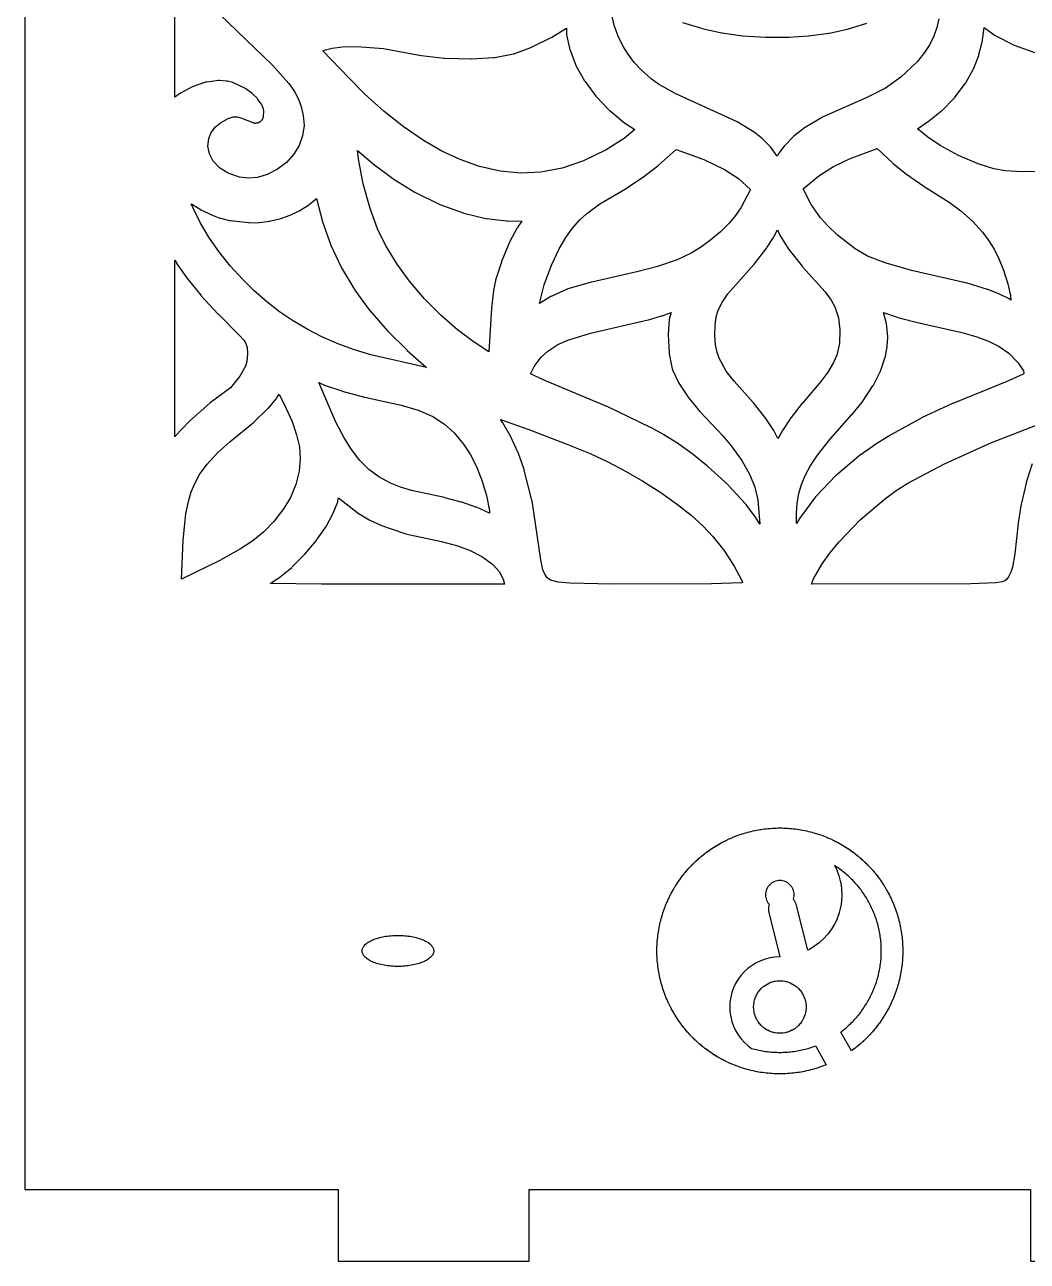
# Model space of a CAD drawing. Header units: millimetres. Extents: x 10 to 410, y 18 to 283.
# Drawn here: x 79 to 121, y 157 to 208.8 of the extents above; entities that cross this region are included whole.
import ezdxf

# ---------------------------------------------------------------- set-up
doc = ezdxf.new("R2010")
doc.units = ezdxf.units.MM
doc.layers.add('CUT', color=1, linetype='Continuous')

msp = doc.modelspace()

# ---------------------------------------------------------------- linework, layer by layer
at = {"layer": 'CUT'}
for points in [[(92.134, 283), (92.134, 280), (79, 280), (79, 160), (92.134, 160), (92.134, 157), (100.134, 157), (100.134, 160), (121.134, 160), (121.134, 157), (129.134, 157), (129.134, 160), (142.268, 160), (142.268, 280), (129.134, 280), (129.134, 283), (121.134, 283), (121.134, 280), (100.134, 280), (100.134, 283)], [(93.253, 205.893), (92.575, 206.566), (91.489, 207.706), (91.596, 207.747), (91.886, 207.821), (92.318, 207.874), (92.912, 207.888), (94.024, 207.801), (95.602, 207.512), (95.619, 207.51), (96.57, 207.398), (96.594, 207.396), (97.695, 207.361), (97.722, 207.361), (98.654, 207.422), (98.689, 207.427), (99.481, 207.578), (99.504, 207.583), (99.527, 207.591), (100.203, 207.842), (100.231, 207.854), (101.055, 208.266), (101.078, 208.278), (101.689, 208.658), (101.694, 208.428), (101.696, 208.403), (101.7, 208.379), (101.816, 207.812), (101.821, 207.79), (101.829, 207.768), (102.075, 207.126), (102.093, 207.089), (102.451, 206.451), (102.471, 206.421), (102.929, 205.806), (102.951, 205.781), (103.497, 205.207), (103.521, 205.185), (104.142, 204.671), (104.168, 204.652), (104.552, 204.402), (104.115, 204.033), (103.358, 203.557), (102.408, 203.097), (101.513, 202.789), (100.615, 202.62), (99.77, 202.583), (98.916, 202.662), (98.051, 202.858), (97.236, 203.146), (96.474, 203.504), (95.701, 203.95), (94.852, 204.535), (94.058, 205.168)], [(102.749, 198.009), (101.757, 197.731), (101.737, 197.724), (101.718, 197.716), (101.076, 197.428), (101.046, 197.412), (100.562, 197.121), (100.762, 197.899), (101.061, 198.73), (101.395, 199.415), (101.67, 199.878), (101.95, 200.274), (102.249, 200.617), (102.528, 200.878), (103.09, 201.293), (104.189, 201.939), (104.204, 201.948), (104.973, 202.466), (104.988, 202.477), (105.523, 202.892), (105.538, 202.905), (106.288, 203.576), (107.443, 203.145), (108.319, 202.731), (108.898, 202.353), (109.401, 201.888), (108.994, 201.126), (108.773, 200.809), (108.506, 200.49), (108.144, 200.125), (107.74, 199.781), (107.304, 199.466), (106.918, 199.229), (106.325, 198.942), (105.505, 198.669), (104.642, 198.439), (102.762, 198.013)], [(120.208, 197.33), (119.835, 197.513), (119.814, 197.523), (119.352, 197.705), (119.331, 197.712), (118.432, 197.986), (118.412, 197.991), (116.145, 198.501), (115.051, 198.817), (114.303, 199.107), (113.782, 199.406), (113.045, 199.984), (112.645, 200.371), (112.34, 200.712), (111.94, 201.27), (111.609, 201.919), (112.269, 202.469), (112.883, 202.861), (113.546, 203.172), (114.708, 203.605), (115.372, 202.991), (115.387, 202.978), (115.886, 202.578), (115.9, 202.568), (116.663, 202.029), (116.675, 202.021), (117.723, 201.358), (118.218, 200.995), (118.703, 200.566), (119.119, 200.109), (119.357, 199.791), (119.605, 199.392), (119.82, 198.967), (120.004, 198.51), (120.18, 197.943), (120.294, 197.435), (120.315, 197.262), (120.237, 197.313)], [(98.314, 200.684), (98.346, 200.678), (99.179, 200.579), (99.209, 200.577), (99.822, 200.57), (99.628, 200.287), (99.612, 200.26), (99.319, 199.711), (99.308, 199.686), (98.975, 198.88), (98.967, 198.857), (98.728, 198.093), (98.722, 198.068), (98.639, 197.684), (98.635, 197.656), (98.556, 196.94), (98.555, 196.927), (98.438, 195.09), (97.792, 195.524), (97.132, 196.022), (96.445, 196.618), (95.751, 197.317), (95.118, 198.059), (94.598, 198.77), (94.115, 199.56), (93.774, 200.253), (93.465, 201.097), (93.181, 202.126), (92.991, 203.092), (92.937, 203.528), (93.585, 202.979), (93.599, 202.967), (94.422, 202.357), (94.441, 202.344), (95.346, 201.782), (95.37, 201.769), (96.355, 201.283), (96.383, 201.271), (97.37, 200.911), (97.401, 200.902)], [(86.028, 201.259), (86.397, 201.037), (86.418, 201.026), (86.792, 200.843), (86.818, 200.832), (87.178, 200.7), (87.204, 200.692), (87.575, 200.596), (87.614, 200.589), (88.372, 200.505), (88.41, 200.503), (88.79, 200.514), (88.818, 200.516), (89.268, 200.574), (89.299, 200.579), (89.737, 200.686), (89.765, 200.694), (90.116, 200.82), (90.141, 200.83), (90.475, 200.988), (90.501, 201.002), (90.815, 201.192), (90.847, 201.216), (91.217, 201.519), (91.472, 200.558), (91.478, 200.537), (91.806, 199.609), (91.816, 199.584), (92.257, 198.637), (92.27, 198.612), (92.81, 197.704), (92.825, 197.682), (93.424, 196.859), (93.44, 196.841), (94.192, 195.977), (94.206, 195.962), (95.016, 195.164), (95.026, 195.154), (95.829, 194.442), (93.494, 194.97), (92.811, 195.178), (92.153, 195.418), (91.453, 195.721), (90.854, 196.026), (90.219, 196.401), (89.678, 196.771), (89.138, 197.191), (88.618, 197.647), (88.123, 198.133), (87.608, 198.703), (87.137, 199.293), (86.716, 199.898), (86.351, 200.507), (86.05, 201.112), (85.979, 201.293), (86.006, 201.273)], [(112.884, 194.644), (112.641, 194.241), (112.353, 193.855), (111.579, 192.95), (111.571, 192.94), (111.105, 192.338), (111.095, 192.323), (110.741, 191.799), (110.728, 191.778), (110.555, 191.464), (110.391, 191.776), (110.375, 191.802), (110.016, 192.337), (110.002, 192.355), (109.527, 192.953), (109.516, 192.966), (108.716, 193.859), (108.39, 194.285), (108.089, 194.827), (108.005, 195.073), (107.942, 195.397), (107.916, 195.76), (107.926, 196.219), (107.971, 196.553), (108.038, 196.795), (108.2, 197.143), (108.46, 197.525), (109.557, 198.767), (109.568, 198.781), (110.088, 199.453), (110.102, 199.472), (110.373, 199.888), (110.386, 199.911), (110.537, 200.2), (110.621, 200.011), (110.639, 199.977), (110.999, 199.4), (111.016, 199.376), (111.563, 198.676), (111.576, 198.661), (112.532, 197.602), (112.782, 197.252), (112.931, 196.978), (113.087, 196.519), (113.151, 196.012), (113.131, 195.449), (113.019, 194.958)], [(88.326, 195.005), (88.302, 194.686), (88.248, 194.489), (88.015, 194.07), (87.623, 193.581), (86.775, 192.955), (86.756, 192.94), (85.909, 192.194), (85.89, 192.176), (85.308, 191.559), (85.284, 191.529), (85.283, 191.529), (85.287, 198.933), (85.369, 198.798), (85.378, 198.784), (85.819, 198.149), (85.831, 198.133), (86.371, 197.465), (86.384, 197.45), (87.092, 196.691), (87.098, 196.685), (87.997, 195.785), (88.174, 195.578), (88.263, 195.437), (88.312, 195.281)], [(107.289, 192.585), (108.238, 191.579), (108.591, 191.161), (109.038, 190.54), (109.376, 189.937), (109.59, 189.424), (109.707, 188.899), (109.788, 187.875), (109.617, 188.164), (109.6, 188.189), (109.209, 188.707), (109.192, 188.729), (108.482, 189.5), (108.465, 189.517), (107.618, 190.293), (107.604, 190.304), (107.015, 190.779), (107.004, 190.788), (106.398, 191.226), (106.385, 191.235), (105.779, 191.623), (105.763, 191.632), (105.234, 191.923), (105.22, 191.93), (103.398, 192.8), (103.386, 192.806), (100.789, 193.9), (100.19, 194.172), (100.343, 194.477), (100.636, 194.868), (100.907, 195.128), (101.328, 195.395), (101.745, 195.587), (102.698, 195.877), (105.113, 196.43), (105.129, 196.434), (105.682, 196.596), (105.699, 196.602), (106.081, 196.741), (106.011, 196.502), (106.004, 196.474), (106, 196.445), (105.954, 195.838), (105.954, 195.803), (105.993, 195.055), (105.995, 195.034), (105.999, 195.013), (106.129, 194.379), (106.138, 194.348), (106.149, 194.318), (106.383, 193.813), (106.393, 193.795), (106.403, 193.777), (106.759, 193.236), (106.776, 193.212), (107.276, 192.6)], [(120.226, 195.033), (120.61, 194.637), (120.834, 194.292), (120.855, 194.217), (120.853, 194.191), (120.845, 194.177), (120.82, 194.157), (120.113, 193.839), (117.883, 192.932), (117.871, 192.926), (116.599, 192.337), (116.582, 192.329), (115.189, 191.563), (115.172, 191.554), (114.549, 191.154), (114.537, 191.146), (113.959, 190.732), (113.942, 190.719), (113.003, 189.932), (112.981, 189.912), (112.153, 189.055), (112.13, 189.027), (111.458, 188.119), (111.441, 188.092), (111.328, 187.897), (111.328, 188.317), (111.364, 188.754), (111.434, 189.157), (111.543, 189.539), (111.697, 189.916), (111.903, 190.3), (112.212, 190.768), (112.726, 191.421), (113.655, 192.466), (113.664, 192.476), (114.062, 192.968), (114.077, 192.988), (114.532, 193.667), (114.55, 193.697), (114.847, 194.285), (114.856, 194.305), (114.863, 194.325), (115.068, 194.957), (115.078, 194.995), (115.131, 195.303), (115.135, 195.335), (115.156, 195.698), (115.157, 195.721), (115.156, 195.743), (115.101, 196.277), (115.098, 196.299), (115.093, 196.32), (114.981, 196.74), (115.554, 196.542), (115.577, 196.535), (116.511, 196.297), (116.519, 196.296), (118.309, 195.894), (118.889, 195.723), (119.374, 195.541), (119.825, 195.315)], [(97.91, 190.326), (98.154, 189.721), (98.345, 189.071), (98.469, 188.441), (98.476, 188.332), (97.922, 188.581), (97.898, 188.59), (97.308, 188.794), (97.289, 188.8), (96.6, 188.985), (96.586, 188.988), (95.208, 189.288), (94.738, 189.432), (94.319, 189.598), (93.841, 189.853), (93.421, 190.162), (93.04, 190.54), (92.684, 191.001), (92.38, 191.492), (92.039, 192.147), (91.32, 193.803), (91.585, 193.69), (91.606, 193.682), (92.279, 193.457), (92.295, 193.453), (93.236, 193.199), (93.248, 193.197), (94.765, 192.857), (95.479, 192.648), (96.094, 192.386), (96.587, 192.065), (96.984, 191.697), (97.374, 191.233), (97.657, 190.809)], [(88.559, 187.174), (88.039, 186.838), (87.171, 186.352), (85.574, 185.568), (85.636, 187.206), (85.749, 188.306), (85.855, 188.825), (85.979, 189.232), (86.135, 189.605), (86.328, 189.953), (86.642, 190.388), (87.091, 190.873), (87.595, 191.328), (88.583, 192.14), (88.599, 192.154), (89.201, 192.729), (89.223, 192.752), (89.533, 193.126), (89.547, 193.144), (89.559, 193.163), (89.655, 193.327), (89.957, 192.722), (90.197, 192.183), (90.391, 191.624), (90.504, 191.114), (90.54, 190.633), (90.492, 190.095), (90.353, 189.537), (90.135, 188.997), (89.855, 188.529), (89.439, 187.993), (89.013, 187.552)], [(100.253, 188.857), (100.247, 188.885), (99.927, 190.14), (99.919, 190.166), (99.665, 190.873), (99.656, 190.895), (99.365, 191.532), (99.352, 191.556), (99.027, 192.114), (99.009, 192.141), (98.925, 192.253), (100.111, 191.835), (101.645, 191.258), (102.689, 190.833), (103.434, 190.484), (104.172, 190.098), (104.891, 189.682), (105.645, 189.2), (106.344, 188.703), (106.916, 188.248), (107.417, 187.798), (107.832, 187.366), (108.282, 186.783), (108.719, 186.11), (109.041, 185.517), (109.073, 185.422), (109.024, 185.415), (107.77, 185.37), (103.598, 185.361), (101.841, 185.402), (101.346, 185.452), (101.026, 185.532), (100.887, 185.621), (100.784, 185.776), (100.711, 185.961), (100.623, 186.384)], [(93.457, 188.047), (93.917, 187.829), (93.948, 187.816), (94.926, 187.485), (94.957, 187.477), (96.454, 187.151), (97.086, 186.98), (97.629, 186.783), (98.146, 186.526), (98.595, 186.204), (98.871, 185.899), (99.045, 185.572), (99.097, 185.358), (91.429, 185.363), (89.287, 185.394), (89.608, 185.596), (89.636, 185.616), (90.183, 186.065), (90.203, 186.083), (90.723, 186.602), (90.74, 186.62), (91.21, 187.181), (91.226, 187.202), (91.623, 187.778), (91.638, 187.803), (91.912, 188.306), (91.928, 188.339), (92.111, 188.813), (92.117, 188.833), (92.123, 188.853), (92.151, 188.979), (92.917, 188.372), (92.947, 188.351), (93.433, 188.06)], [(113.254, 174.433), (113.257, 174.432), (113.258, 174.431), (113.322, 174.393), (113.326, 174.39), (113.328, 174.389), (113.39, 174.35), (113.392, 174.349), (113.396, 174.346), (113.459, 174.306), (113.46, 174.306), (113.462, 174.304), (113.464, 174.303), (113.526, 174.262), (113.529, 174.259), (113.532, 174.257), (113.593, 174.215), (113.595, 174.214), (113.598, 174.211), (113.657, 174.17), (113.658, 174.169), (113.664, 174.164), (113.723, 174.12), (113.726, 174.118), (113.729, 174.117), (113.729, 174.116), (113.787, 174.072), (113.79, 174.07), (113.793, 174.067), (113.851, 174.021), (113.853, 174.02), (113.855, 174.018), (113.857, 174.017), (113.913, 173.971), (113.915, 173.97), (113.919, 173.966), (113.976, 173.919), (113.978, 173.917), (113.981, 173.914), (114.037, 173.865), (114.038, 173.865), (114.04, 173.863), (114.042, 173.861), (114.097, 173.811), (114.099, 173.81), (114.101, 173.808), (114.103, 173.807), (114.156, 173.757), (114.158, 173.756), (114.162, 173.752), (114.216, 173.701), (114.218, 173.698), (114.221, 173.696), (114.273, 173.644), (114.274, 173.643), (114.277, 173.64), (114.278, 173.639), (114.33, 173.587), (114.332, 173.584), (114.335, 173.582), (114.335, 173.581), (114.386, 173.528), (114.388, 173.526), (114.391, 173.523), (114.441, 173.469), (114.442, 173.467), (114.444, 173.465), (114.445, 173.463), (114.495, 173.408), (114.497, 173.406), (114.499, 173.404), (114.499, 173.403), (114.547, 173.348), (114.549, 173.346), (114.552, 173.342), (114.6, 173.285), (114.601, 173.285), (114.603, 173.282), (114.604, 173.28), (114.65, 173.224), (114.651, 173.223), (114.655, 173.217), (114.701, 173.159), (114.704, 173.156), (114.706, 173.153), (114.75, 173.095), (114.751, 173.095), (114.752, 173.092), (114.755, 173.089), (114.797, 173.031), (114.798, 173.03), (114.803, 173.024), (114.845, 172.964), (114.848, 172.961), (114.849, 172.958), (114.891, 172.898), (114.895, 172.892), (114.896, 172.891), (114.936, 172.831), (114.938, 172.828), (114.94, 172.826), (114.94, 172.824), (114.98, 172.762), (114.982, 172.76), (114.984, 172.757), (114.984, 172.757), (115.023, 172.694), (115.026, 172.689), (115.027, 172.687), (115.065, 172.625), (115.068, 172.62), (115.069, 172.618), (115.106, 172.555), (115.108, 172.551), (115.109, 172.548), (115.145, 172.484), (115.147, 172.48), (115.149, 172.478), (115.183, 172.414), (115.184, 172.413), (115.187, 172.407), (115.221, 172.341), (115.223, 172.338), (115.224, 172.335), (115.257, 172.269), (115.259, 172.266), (115.26, 172.263), (115.292, 172.196), (115.294, 172.193), (115.295, 172.19), (115.295, 172.189), (115.326, 172.123), (115.327, 172.12), (115.329, 172.116), (115.359, 172.049), (115.36, 172.047), (115.362, 172.042), (115.391, 171.974), (115.391, 171.972), (115.393, 171.969), (115.393, 171.968), (115.421, 171.899), (115.421, 171.898), (115.423, 171.895), (115.424, 171.892), (115.45, 171.824), (115.451, 171.822), (115.452, 171.819), (115.453, 171.817), (115.478, 171.748), (115.481, 171.74), (115.481, 171.739), (115.505, 171.672), (115.506, 171.668), (115.507, 171.665), (115.531, 171.595), (115.533, 171.588), (115.534, 171.586), (115.555, 171.518), (115.556, 171.514), (115.557, 171.511), (115.578, 171.44), (115.581, 171.431), (115.581, 171.431), (115.6, 171.363), (115.601, 171.359), (115.602, 171.356), (115.602, 171.355), (115.621, 171.284), (115.622, 171.282), (115.623, 171.277), (115.641, 171.206), (115.642, 171.202), (115.642, 171.199), (115.642, 171.199), (115.659, 171.127), (115.66, 171.124), (115.661, 171.12), (115.676, 171.049), (115.676, 171.047), (115.678, 171.041), (115.692, 170.968), (115.692, 170.967), (115.693, 170.964), (115.693, 170.961), (115.706, 170.89), (115.707, 170.888), (115.708, 170.882), (115.72, 170.809), (115.72, 170.808), (115.721, 170.805), (115.721, 170.802), (115.732, 170.729), (115.733, 170.724), (115.733, 170.721), (115.743, 170.649), (115.743, 170.648), (115.743, 170.645), (115.744, 170.642), (115.752, 170.569), (115.753, 170.563), (115.753, 170.561), (115.761, 170.488), (115.761, 170.487), (115.761, 170.484), (115.761, 170.481), (115.768, 170.409), (115.768, 170.407), (115.768, 170.4), (115.774, 170.327), (115.774, 170.325), (115.774, 170.322), (115.774, 170.32), (115.778, 170.246), (115.778, 170.24), (115.778, 170.238), (115.781, 170.165), (115.781, 170.163), (115.781, 170.16), (115.782, 170.158), (115.783, 170.085), (115.783, 170.083), (115.783, 170.077), (115.784, 170.004), (115.784, 170.002), (115.784, 169.998), (115.784, 169.996), (115.783, 169.923), (115.783, 169.917), (115.783, 169.915), (115.782, 169.842), (115.781, 169.84), (115.781, 169.837), (115.781, 169.835), (115.778, 169.762), (115.778, 169.76), (115.778, 169.754), (115.774, 169.68), (115.774, 169.678), (115.774, 169.675), (115.774, 169.673), (115.768, 169.6), (115.768, 169.593), (115.768, 169.591), (115.761, 169.519), (115.761, 169.516), (115.761, 169.513), (115.761, 169.512), (115.753, 169.439), (115.753, 169.437), (115.752, 169.431), (115.744, 169.358), (115.743, 169.355), (115.743, 169.352), (115.743, 169.351), (115.733, 169.279), (115.733, 169.276), (115.732, 169.271), (115.721, 169.198), (115.721, 169.195), (115.72, 169.192), (115.72, 169.191), (115.708, 169.118), (115.707, 169.112), (115.706, 169.11), (115.693, 169.039), (115.693, 169.036), (115.692, 169.033), (115.692, 169.032), (115.678, 168.959), (115.676, 168.953), (115.676, 168.951), (115.661, 168.88), (115.66, 168.876), (115.659, 168.873), (115.642, 168.801), (115.642, 168.801), (115.642, 168.798), (115.641, 168.794), (115.623, 168.723), (115.622, 168.718), (115.621, 168.716), (115.602, 168.645), (115.602, 168.644), (115.601, 168.641), (115.6, 168.637), (115.581, 168.569), (115.581, 168.569), (115.578, 168.56), (115.557, 168.489), (115.556, 168.486), (115.555, 168.482), (115.534, 168.414), (115.533, 168.412), (115.531, 168.405), (115.507, 168.335), (115.506, 168.332), (115.505, 168.328), (115.481, 168.261), (115.481, 168.26), (115.478, 168.252), (115.453, 168.183), (115.452, 168.181), (115.451, 168.178), (115.45, 168.176), (115.424, 168.108), (115.423, 168.105), (115.421, 168.102), (115.421, 168.101), (115.393, 168.032), (115.393, 168.031), (115.391, 168.028), (115.391, 168.026), (115.362, 167.958), (115.36, 167.953), (115.359, 167.951), (115.329, 167.884), (115.327, 167.88), (115.326, 167.877), (115.295, 167.811), (115.295, 167.81), (115.294, 167.807), (115.292, 167.804), (115.26, 167.737), (115.259, 167.734), (115.257, 167.731), (115.224, 167.665), (115.223, 167.662), (115.221, 167.659), (115.187, 167.593), (115.184, 167.587), (115.183, 167.586), (115.149, 167.522), (115.147, 167.52), (115.145, 167.516), (115.109, 167.452), (115.108, 167.449), (115.106, 167.445), (115.069, 167.382), (115.068, 167.38), (115.065, 167.375), (115.027, 167.313), (115.026, 167.311), (115.023, 167.306), (114.984, 167.243), (114.984, 167.243), (114.982, 167.24), (114.98, 167.238), (114.94, 167.176), (114.94, 167.174), (114.938, 167.172), (114.936, 167.169), (114.896, 167.109), (114.895, 167.108), (114.891, 167.102), (114.849, 167.041), (114.848, 167.039), (114.845, 167.036), (114.803, 166.976), (114.798, 166.97), (114.797, 166.969), (114.755, 166.911), (114.752, 166.908), (114.751, 166.905), (114.75, 166.905), (114.706, 166.847), (114.704, 166.844), (114.701, 166.841), (114.655, 166.783), (114.651, 166.777), (114.65, 166.776), (114.604, 166.72), (114.603, 166.718), (114.601, 166.715), (114.6, 166.715), (114.552, 166.658), (114.549, 166.654), (114.547, 166.652), (114.499, 166.597), (114.499, 166.596), (114.497, 166.594), (114.495, 166.592), (114.445, 166.537), (114.444, 166.535), (114.442, 166.533), (114.441, 166.531), (114.391, 166.477), (114.388, 166.474), (114.386, 166.472), (114.335, 166.419), (114.335, 166.418), (114.332, 166.416), (114.33, 166.413), (114.278, 166.361), (114.277, 166.36), (114.274, 166.357), (114.273, 166.356), (114.221, 166.304), (114.218, 166.302), (114.215, 166.299), (114.162, 166.248), (114.158, 166.244), (114.156, 166.243), (114.103, 166.193), (114.101, 166.192), (114.099, 166.19), (114.097, 166.189), (114.042, 166.139), (114.04, 166.137), (114.038, 166.135), (114.037, 166.135), (113.981, 166.086), (113.978, 166.083), (113.976, 166.081), (113.919, 166.034), (113.915, 166.03), (113.913, 166.029), (113.857, 165.983), (113.855, 165.982), (113.853, 165.98), (113.851, 165.979), (113.793, 165.933), (113.79, 165.93), (113.787, 165.928), (113.729, 165.884), (113.729, 165.883), (113.726, 165.882), (113.723, 165.88), (113.664, 165.836), (113.658, 165.831), (113.657, 165.83), (113.629, 165.81), (113.205, 166.568), (113.185, 166.601), (113.186, 166.601), (113.239, 166.642), (113.291, 166.683), (113.343, 166.725), (113.394, 166.768), (113.445, 166.812), (113.494, 166.857), (113.543, 166.902), (113.592, 166.948), (113.639, 166.995), (113.686, 167.042), (113.732, 167.091), (113.777, 167.14), (113.822, 167.189), (113.866, 167.24), (113.909, 167.291), (113.951, 167.343), (113.992, 167.395), (114.033, 167.448), (114.072, 167.502), (114.111, 167.556), (114.149, 167.611), (114.186, 167.667), (114.222, 167.723), (114.258, 167.78), (114.292, 167.837), (114.326, 167.894), (114.358, 167.953), (114.39, 168.011), (114.421, 168.071), (114.451, 168.13), (114.479, 168.19), (114.507, 168.251), (114.534, 168.312), (114.56, 168.374), (114.586, 168.435), (114.61, 168.498), (114.633, 168.56), (114.655, 168.623), (114.676, 168.687), (114.696, 168.75), (114.715, 168.814), (114.733, 168.879), (114.75, 168.943), (114.766, 169.008), (114.782, 169.073), (114.796, 169.138), (114.809, 169.204), (114.821, 169.269), (114.832, 169.335), (114.842, 169.401), (114.85, 169.467), (114.858, 169.534), (114.865, 169.6), (114.871, 169.667), (114.876, 169.733), (114.879, 169.8), (114.882, 169.866), (114.883, 169.933), (114.884, 170), (114.883, 170.067), (114.882, 170.134), (114.879, 170.2), (114.876, 170.267), (114.871, 170.333), (114.865, 170.4), (114.858, 170.466), (114.85, 170.533), (114.842, 170.599), (114.832, 170.665), (114.821, 170.731), (114.809, 170.796), (114.796, 170.862), (114.782, 170.927), (114.766, 170.992), (114.75, 171.057), (114.733, 171.121), (114.715, 171.186), (114.696, 171.25), (114.676, 171.313), (114.655, 171.377), (114.633, 171.44), (114.61, 171.502), (114.586, 171.565), (114.56, 171.626), (114.534, 171.688), (114.507, 171.749), (114.479, 171.81), (114.451, 171.87), (114.421, 171.929), (114.39, 171.989), (114.358, 172.047), (114.326, 172.106), (114.292, 172.163), (114.258, 172.22), (114.222, 172.277), (114.186, 172.333), (114.149, 172.389), (114.111, 172.444), (114.072, 172.498), (114.033, 172.552), (113.992, 172.605), (113.951, 172.657), (113.909, 172.709), (113.866, 172.76), (113.822, 172.811), (113.777, 172.86), (113.732, 172.909), (113.686, 172.958), (113.639, 173.005), (113.592, 173.052), (113.543, 173.098), (113.494, 173.143), (113.445, 173.188), (113.394, 173.232), (113.343, 173.275), (113.291, 173.317), (113.239, 173.358), (113.186, 173.399), (113.132, 173.438), (113.078, 173.477), (113.023, 173.515), (112.967, 173.552), (112.924, 173.58), (112.933, 173.565), (113.031, 173.356), (113.04, 173.334), (113.118, 173.116), (113.125, 173.093), (113.181, 172.869), (113.186, 172.845), (113.22, 172.617), (113.222, 172.593), (113.234, 172.362), (113.234, 172.338), (113.222, 172.107), (113.22, 172.083), (113.186, 171.855), (113.181, 171.831), (113.125, 171.607), (113.118, 171.584), (113.04, 171.366), (113.031, 171.344), (112.933, 171.135), (112.921, 171.114), (112.802, 170.916), (112.789, 170.895), (112.651, 170.71), (112.636, 170.691), (112.481, 170.52), (112.464, 170.503), (112.293, 170.348), (112.274, 170.333), (112.089, 170.195), (112.068, 170.182), (111.87, 170.063), (111.849, 170.051), (111.803, 170.03), (111.333, 171.908), (111.316, 171.964), (111.293, 172.018), (111.266, 172.07), (111.233, 172.119), (111.201, 172.158), (111.208, 172.176), (111.222, 172.233), (111.231, 172.291), (111.234, 172.35), (111.231, 172.409), (111.222, 172.467), (111.208, 172.524), (111.188, 172.579), (111.163, 172.633), (111.133, 172.683), (111.098, 172.73), (111.058, 172.774), (111.014, 172.814), (110.967, 172.849), (110.917, 172.879), (110.863, 172.904), (110.808, 172.924), (110.751, 172.938), (110.693, 172.947), (110.634, 172.95), (110.575, 172.947), (110.517, 172.938), (110.46, 172.924), (110.405, 172.904), (110.351, 172.879), (110.301, 172.849), (110.253, 172.814), (110.21, 172.774), (110.17, 172.73), (110.135, 172.683), (110.105, 172.633), (110.08, 172.58), (110.06, 172.524), (110.046, 172.467), (110.037, 172.409), (110.034, 172.35), (110.037, 172.291), (110.046, 172.233), (110.06, 172.176), (110.08, 172.12), (110.105, 172.067), (110.135, 172.017), (110.17, 171.97), (110.183, 171.955), (110.169, 171.908), (110.157, 171.85), (110.152, 171.791), (110.152, 171.732), (110.157, 171.674), (110.169, 171.616), (110.636, 169.75), (110.428, 169.74), (110.224, 169.709), (110.024, 169.659), (109.83, 169.59), (109.644, 169.502), (109.467, 169.396), (109.302, 169.273), (109.149, 169.135), (109.011, 168.982), (108.888, 168.817), (108.782, 168.64), (108.694, 168.454), (108.625, 168.259), (108.575, 168.06), (108.544, 167.856), (108.534, 167.65), (108.544, 167.444), (108.575, 167.24), (108.625, 167.041), (108.694, 166.846), (108.782, 166.66), (108.888, 166.483), (109.011, 166.318), (109.149, 166.165), (109.302, 166.027), (109.447, 165.919), (109.448, 165.919), (109.512, 165.901), (109.577, 165.884), (109.642, 165.867), (109.707, 165.852), (109.772, 165.838), (109.838, 165.825), (109.903, 165.813), (109.969, 165.802), (110.035, 165.792), (110.101, 165.784), (110.168, 165.776), (110.234, 165.769), (110.301, 165.763), (110.367, 165.758), (110.434, 165.755), (110.5, 165.752), (110.567, 165.751), (110.634, 165.75), (110.701, 165.751), (110.768, 165.752), (110.834, 165.755), (110.901, 165.758), (110.967, 165.763), (111.034, 165.769), (111.1, 165.776), (111.167, 165.784), (111.233, 165.792), (111.299, 165.802), (111.365, 165.813), (111.43, 165.825), (111.496, 165.838), (111.561, 165.852), (111.626, 165.867), (111.691, 165.884), (111.755, 165.901), (111.82, 165.919), (111.884, 165.938), (111.947, 165.958), (112.011, 165.979), (112.074, 166.001), (112.136, 166.024), (112.137, 166.025), (112.158, 165.983), (112.578, 165.231), (112.534, 165.213), (112.532, 165.212), (112.526, 165.21), (112.458, 165.184), (112.454, 165.182), (112.451, 165.181), (112.382, 165.156), (112.374, 165.153), (112.373, 165.153), (112.306, 165.129), (112.302, 165.128), (112.299, 165.127), (112.23, 165.104), (112.228, 165.103), (112.222, 165.101), (112.151, 165.079), (112.148, 165.078), (112.145, 165.077), (112.074, 165.056), (112.071, 165.055), (112.067, 165.053), (111.996, 165.033), (111.991, 165.032), (111.989, 165.031), (111.918, 165.013), (111.909, 165.01), (111.909, 165.01), (111.841, 164.993), (111.839, 164.993), (111.833, 164.991), (111.761, 164.975), (111.759, 164.975), (111.756, 164.974), (111.754, 164.973), (111.682, 164.958), (111.677, 164.957), (111.674, 164.956), (111.602, 164.942), (111.601, 164.942), (111.598, 164.941), (111.596, 164.941), (111.523, 164.927), (111.518, 164.926), (111.515, 164.926), (111.443, 164.914), (111.442, 164.914), (111.439, 164.913), (111.436, 164.913), (111.363, 164.902), (111.358, 164.901), (111.356, 164.901), (111.283, 164.891), (111.281, 164.891), (111.278, 164.89), (111.276, 164.89), (111.204, 164.882), (111.202, 164.881), (111.196, 164.881), (111.122, 164.873), (111.12, 164.873), (111.117, 164.873), (111.115, 164.873), (111.042, 164.866), (111.036, 164.866), (111.034, 164.866), (110.961, 164.86), (110.959, 164.86), (110.956, 164.86), (110.954, 164.86), (110.88, 164.856), (110.874, 164.856), (110.872, 164.856), (110.799, 164.853), (110.797, 164.853), (110.794, 164.853), (110.792, 164.852), (110.719, 164.851), (110.713, 164.851), (110.71, 164.851), (110.638, 164.85), (110.635, 164.85), (110.632, 164.85), (110.63, 164.85), (110.558, 164.851), (110.555, 164.851), (110.549, 164.851), (110.476, 164.852), (110.474, 164.853), (110.47, 164.853), (110.469, 164.853), (110.396, 164.856), (110.394, 164.856), (110.388, 164.856), (110.314, 164.86), (110.312, 164.86), (110.309, 164.86), (110.307, 164.86), (110.234, 164.866), (110.232, 164.866), (110.226, 164.866), (110.153, 164.873), (110.15, 164.873), (110.147, 164.873), (110.146, 164.873), (110.072, 164.881), (110.066, 164.881), (110.064, 164.882), (109.992, 164.89), (109.989, 164.89), (109.986, 164.891), (109.985, 164.891), (109.912, 164.901), (109.91, 164.901), (109.905, 164.902), (109.832, 164.913), (109.829, 164.913), (109.826, 164.914), (109.825, 164.914), (109.753, 164.926), (109.75, 164.926), (109.745, 164.927), (109.672, 164.941), (109.67, 164.941), (109.667, 164.942), (109.666, 164.942), (109.594, 164.956), (109.591, 164.957), (109.586, 164.958), (109.514, 164.973), (109.512, 164.974), (109.508, 164.975), (109.507, 164.975), (109.435, 164.991), (109.427, 164.993), (109.426, 164.994), (109.358, 165.011), (109.357, 165.011), (109.35, 165.013), (109.278, 165.032), (109.275, 165.033), (109.272, 165.033), (109.201, 165.053), (109.197, 165.055), (109.194, 165.056), (109.123, 165.077), (109.12, 165.078), (109.117, 165.079), (109.046, 165.101), (109.042, 165.102), (109.039, 165.103), (108.969, 165.127), (108.966, 165.128), (108.962, 165.129), (108.893, 165.153), (108.891, 165.154), (108.886, 165.156), (108.817, 165.181), (108.815, 165.182), (108.812, 165.183), (108.81, 165.184), (108.742, 165.21), (108.736, 165.212), (108.734, 165.213), (108.666, 165.241), (108.665, 165.241), (108.662, 165.243), (108.66, 165.243), (108.593, 165.272), (108.591, 165.273), (108.585, 165.275), (108.518, 165.305), (108.517, 165.305), (108.514, 165.307), (108.511, 165.308), (108.446, 165.338), (108.444, 165.339), (108.438, 165.342), (108.371, 165.374), (108.368, 165.375), (108.365, 165.377), (108.299, 165.41), (108.296, 165.411), (108.293, 165.413), (108.227, 165.447), (108.224, 165.448), (108.222, 165.45), (108.221, 165.45), (108.156, 165.485), (108.151, 165.488), (108.149, 165.489), (108.086, 165.525), (108.08, 165.528), (108.078, 165.529), (108.015, 165.565), (108.014, 165.567), (108.011, 165.568), (108.009, 165.569), (107.946, 165.607), (107.942, 165.61), (107.94, 165.611), (107.88, 165.648), (107.88, 165.649), (107.871, 165.654), (107.809, 165.694), (107.808, 165.694), (107.806, 165.696), (107.804, 165.697), (107.742, 165.738), (107.739, 165.741), (107.736, 165.743), (107.676, 165.785), (107.672, 165.787), (107.67, 165.789), (107.61, 165.831), (107.609, 165.832), (107.607, 165.834), (107.604, 165.836), (107.545, 165.88), (107.542, 165.882), (107.539, 165.883), (107.539, 165.884), (107.481, 165.928), (107.478, 165.93), (107.475, 165.933), (107.417, 165.979), (107.411, 165.983), (107.41, 165.984), (107.354, 166.03), (107.352, 166.031), (107.349, 166.033), (107.349, 166.034), (107.292, 166.081), (107.29, 166.083), (107.287, 166.086), (107.231, 166.135), (107.226, 166.139), (107.225, 166.14), (107.171, 166.189), (107.169, 166.19), (107.167, 166.192), (107.166, 166.193), (107.111, 166.243), (107.108, 166.246), (107.106, 166.248), (107.053, 166.299), (107.048, 166.303), (107.047, 166.305), (106.996, 166.355), (106.995, 166.356), (106.99, 166.361), (106.938, 166.414), (106.936, 166.416), (106.933, 166.419), (106.882, 166.472), (106.878, 166.476), (106.877, 166.478), (106.827, 166.531), (106.826, 166.533), (106.824, 166.535), (106.822, 166.537), (106.773, 166.592), (106.771, 166.594), (106.769, 166.596), (106.769, 166.597), (106.72, 166.653), (106.717, 166.656), (106.715, 166.658), (106.668, 166.715), (106.667, 166.715), (106.665, 166.718), (106.664, 166.72), (106.618, 166.776), (106.617, 166.777), (106.613, 166.783), (106.567, 166.841), (106.564, 166.844), (106.562, 166.847), (106.518, 166.905), (106.517, 166.905), (106.516, 166.908), (106.514, 166.911), (106.47, 166.97), (106.468, 166.973), (106.466, 166.975), (106.466, 166.976), (106.423, 167.036), (106.42, 167.039), (106.419, 167.041), (106.418, 167.042), (106.377, 167.102), (106.375, 167.105), (106.372, 167.108), (106.331, 167.17), (106.33, 167.172), (106.328, 167.174), (106.328, 167.175), (106.288, 167.237), (106.286, 167.24), (106.284, 167.243), (106.284, 167.244), (106.245, 167.306), (106.244, 167.308), (106.241, 167.312), (106.203, 167.375), (106.2, 167.38), (106.199, 167.382), (106.163, 167.444), (106.162, 167.446), (106.159, 167.451), (106.123, 167.516), (106.12, 167.52), (106.119, 167.523), (106.085, 167.586), (106.084, 167.587), (106.081, 167.593), (106.048, 167.657), (106.047, 167.659), (106.044, 167.665), (106.011, 167.731), (106.008, 167.738), (106.007, 167.739), (105.976, 167.804), (105.974, 167.807), (105.973, 167.81), (105.973, 167.811), (105.942, 167.877), (105.941, 167.88), (105.939, 167.884), (105.909, 167.951), (105.907, 167.957), (105.906, 167.959), (105.877, 168.026), (105.877, 168.028), (105.875, 168.031), (105.875, 168.032), (105.847, 168.101), (105.847, 168.102), (105.845, 168.105), (105.844, 168.108), (105.819, 168.174), (105.819, 168.174), (105.815, 168.183), (105.79, 168.252), (105.789, 168.253), (105.788, 168.256), (105.787, 168.259), (105.763, 168.329), (105.762, 168.332), (105.761, 168.335), (105.737, 168.405), (105.736, 168.408), (105.735, 168.412), (105.713, 168.481), (105.713, 168.482), (105.711, 168.489), (105.689, 168.56), (105.689, 168.562), (105.688, 168.565), (105.687, 168.567), (105.668, 168.636), (105.668, 168.637), (105.666, 168.645), (105.647, 168.716), (105.646, 168.718), (105.645, 168.723), (105.627, 168.794), (105.626, 168.798), (105.626, 168.801), (105.625, 168.801), (105.609, 168.873), (105.608, 168.876), (105.607, 168.88), (105.592, 168.952), (105.591, 168.957), (105.59, 168.96), (105.576, 169.032), (105.576, 169.033), (105.575, 169.036), (105.575, 169.038), (105.561, 169.111), (105.56, 169.116), (105.56, 169.119), (105.548, 169.191), (105.548, 169.192), (105.547, 169.195), (105.547, 169.198), (105.536, 169.269), (105.536, 169.271), (105.535, 169.278), (105.525, 169.351), (105.525, 169.352), (105.524, 169.355), (105.524, 169.358), (105.515, 169.431), (105.515, 169.437), (105.515, 169.44), (105.507, 169.512), (105.507, 169.513), (105.507, 169.516), (105.507, 169.519), (105.5, 169.592), (105.5, 169.598), (105.5, 169.6), (105.494, 169.673), (105.494, 169.683), (105.494, 169.683), (105.49, 169.753), (105.49, 169.755), (105.489, 169.761), (105.487, 169.835), (105.487, 169.837), (105.486, 169.84), (105.486, 169.842), (105.485, 169.916), (105.485, 169.921), (105.485, 169.924), (105.484, 169.996), (105.484, 169.998), (105.484, 170.002), (105.484, 170.004), (105.485, 170.076), (105.485, 170.079), (105.485, 170.084), (105.486, 170.158), (105.486, 170.16), (105.487, 170.163), (105.487, 170.165), (105.489, 170.239), (105.49, 170.245), (105.49, 170.247), (105.494, 170.317), (105.494, 170.317), (105.494, 170.327), (105.5, 170.4), (105.5, 170.402), (105.5, 170.408), (105.507, 170.481), (105.507, 170.484), (105.507, 170.487), (105.507, 170.488), (105.515, 170.56), (105.515, 170.563), (105.515, 170.569), (105.524, 170.642), (105.524, 170.645), (105.525, 170.648), (105.525, 170.649), (105.535, 170.722), (105.536, 170.729), (105.536, 170.731), (105.547, 170.802), (105.547, 170.805), (105.548, 170.808), (105.548, 170.809), (105.56, 170.881), (105.56, 170.884), (105.561, 170.889), (105.575, 170.962), (105.575, 170.964), (105.576, 170.967), (105.576, 170.968), (105.59, 171.04), (105.591, 171.043), (105.592, 171.048), (105.607, 171.12), (105.608, 171.124), (105.609, 171.127), (105.625, 171.199), (105.626, 171.199), (105.626, 171.202), (105.627, 171.206), (105.645, 171.277), (105.646, 171.282), (105.647, 171.284), (105.666, 171.355), (105.668, 171.363), (105.668, 171.364), (105.687, 171.433), (105.688, 171.435), (105.689, 171.438), (105.689, 171.44), (105.711, 171.511), (105.713, 171.518), (105.713, 171.519), (105.735, 171.588), (105.736, 171.592), (105.737, 171.595), (105.761, 171.665), (105.762, 171.668), (105.763, 171.671), (105.787, 171.741), (105.788, 171.744), (105.789, 171.747), (105.79, 171.748), (105.815, 171.817), (105.819, 171.826), (105.819, 171.826), (105.844, 171.892), (105.845, 171.895), (105.847, 171.898), (105.847, 171.899), (105.875, 171.968), (105.875, 171.969), (105.877, 171.972), (105.877, 171.974), (105.906, 172.041), (105.907, 172.043), (105.909, 172.049), (105.939, 172.116), (105.941, 172.12), (105.942, 172.123), (105.973, 172.189), (105.973, 172.19), (105.974, 172.193), (105.976, 172.196), (106.007, 172.261), (106.008, 172.262), (106.011, 172.269), (106.044, 172.335), (106.047, 172.341), (106.048, 172.343), (106.081, 172.407), (106.084, 172.413), (106.085, 172.414), (106.119, 172.477), (106.12, 172.48), (106.123, 172.484), (106.159, 172.549), (106.162, 172.554), (106.163, 172.556), (106.199, 172.618), (106.2, 172.62), (106.203, 172.625), (106.241, 172.688), (106.244, 172.692), (106.245, 172.694), (106.284, 172.756), (106.284, 172.757), (106.286, 172.76), (106.288, 172.763), (106.328, 172.825), (106.328, 172.826), (106.33, 172.828), (106.331, 172.83), (106.372, 172.892), (106.375, 172.895), (106.377, 172.898), (106.418, 172.958), (106.419, 172.959), (106.42, 172.961), (106.423, 172.964), (106.466, 173.024), (106.466, 173.025), (106.468, 173.027), (106.47, 173.03), (106.514, 173.089), (106.516, 173.092), (106.517, 173.095), (106.518, 173.095), (106.562, 173.153), (106.564, 173.156), (106.567, 173.159), (106.613, 173.217), (106.617, 173.223), (106.618, 173.224), (106.664, 173.28), (106.665, 173.282), (106.667, 173.285), (106.668, 173.285), (106.715, 173.342), (106.717, 173.344), (106.72, 173.347), (106.769, 173.403), (106.769, 173.404), (106.771, 173.406), (106.773, 173.408), (106.822, 173.463), (106.824, 173.465), (106.826, 173.467), (106.827, 173.469), (106.877, 173.522), (106.878, 173.524), (106.882, 173.528), (106.933, 173.582), (106.936, 173.584), (106.938, 173.586), (106.99, 173.639), (106.995, 173.644), (106.996, 173.645), (107.047, 173.695), (107.048, 173.697), (107.053, 173.701), (107.106, 173.752), (107.108, 173.754), (107.111, 173.757), (107.166, 173.807), (107.167, 173.808), (107.169, 173.81), (107.171, 173.811), (107.225, 173.86), (107.226, 173.861), (107.231, 173.865), (107.287, 173.914), (107.29, 173.917), (107.292, 173.919), (107.349, 173.966), (107.349, 173.967), (107.352, 173.969), (107.354, 173.97), (107.41, 174.016), (107.411, 174.017), (107.417, 174.021), (107.475, 174.067), (107.478, 174.07), (107.481, 174.072), (107.539, 174.116), (107.539, 174.117), (107.542, 174.118), (107.545, 174.12), (107.604, 174.164), (107.607, 174.166), (107.609, 174.168), (107.61, 174.169), (107.67, 174.211), (107.672, 174.213), (107.676, 174.215), (107.736, 174.257), (107.739, 174.259), (107.742, 174.262), (107.804, 174.303), (107.806, 174.304), (107.808, 174.306), (107.809, 174.306), (107.871, 174.346), (107.88, 174.351), (107.88, 174.352), (107.94, 174.389), (107.942, 174.39), (107.946, 174.393), (108.009, 174.431), (108.011, 174.432), (108.014, 174.433), (108.015, 174.435), (108.078, 174.471), (108.08, 174.472), (108.086, 174.475), (108.149, 174.511), (108.151, 174.512), (108.156, 174.515), (108.221, 174.55), (108.222, 174.55), (108.224, 174.552), (108.227, 174.553), (108.293, 174.587), (108.296, 174.589), (108.299, 174.59), (108.365, 174.623), (108.368, 174.625), (108.371, 174.626), (108.438, 174.658), (108.444, 174.661), (108.446, 174.662), (108.511, 174.692), (108.514, 174.693), (108.517, 174.695), (108.518, 174.695), (108.585, 174.725), (108.591, 174.727), (108.593, 174.728), (108.66, 174.757), (108.662, 174.757), (108.665, 174.759), (108.666, 174.759), (108.734, 174.787), (108.736, 174.788), (108.742, 174.79), (108.81, 174.816), (108.812, 174.817), (108.815, 174.818), (108.817, 174.819), (108.886, 174.844), (108.891, 174.846), (108.893, 174.847), (108.962, 174.871), (108.966, 174.872), (108.969, 174.873), (109.039, 174.897), (109.042, 174.898), (109.046, 174.899), (109.117, 174.921), (109.12, 174.922), (109.123, 174.923), (109.194, 174.944), (109.197, 174.945), (109.201, 174.947), (109.272, 174.967), (109.275, 174.967), (109.278, 174.968), (109.35, 174.987), (109.357, 174.989), (109.358, 174.989), (109.426, 175.006), (109.427, 175.007), (109.435, 175.009), (109.507, 175.025), (109.508, 175.025), (109.512, 175.026), (109.514, 175.027), (109.586, 175.042), (109.591, 175.043), (109.594, 175.044), (109.666, 175.058), (109.667, 175.058), (109.67, 175.059), (109.672, 175.059), (109.745, 175.073), (109.75, 175.074), (109.753, 175.074), (109.825, 175.086), (109.826, 175.086), (109.829, 175.087), (109.832, 175.087), (109.905, 175.098), (109.91, 175.099), (109.912, 175.099), (109.985, 175.109), (109.986, 175.109), (109.989, 175.11), (109.992, 175.11), (110.064, 175.118), (110.066, 175.119), (110.072, 175.119), (110.146, 175.127), (110.147, 175.127), (110.15, 175.127), (110.153, 175.127), (110.226, 175.134), (110.232, 175.134), (110.234, 175.134), (110.307, 175.14), (110.309, 175.14), (110.312, 175.14), (110.314, 175.14), (110.388, 175.144), (110.394, 175.144), (110.396, 175.144), (110.469, 175.147), (110.47, 175.147), (110.474, 175.147), (110.476, 175.148), (110.549, 175.149), (110.555, 175.149), (110.558, 175.149), (110.63, 175.15), (110.632, 175.15), (110.635, 175.15), (110.638, 175.15), (110.71, 175.149), (110.713, 175.149), (110.719, 175.149), (110.792, 175.148), (110.794, 175.147), (110.797, 175.147), (110.799, 175.147), (110.872, 175.144), (110.874, 175.144), (110.88, 175.144), (110.954, 175.14), (110.956, 175.14), (110.959, 175.14), (110.961, 175.14), (111.034, 175.134), (111.036, 175.134), (111.042, 175.134), (111.115, 175.127), (111.117, 175.127), (111.12, 175.127), (111.122, 175.127), (111.196, 175.119), (111.202, 175.119), (111.204, 175.118), (111.276, 175.11), (111.278, 175.11), (111.281, 175.109), (111.283, 175.109), (111.356, 175.099), (111.358, 175.099), (111.363, 175.098), (111.436, 175.087), (111.439, 175.087), (111.442, 175.086), (111.443, 175.086), (111.515, 175.074), (111.518, 175.074), (111.523, 175.073), (111.596, 175.059), (111.598, 175.059), (111.601, 175.058), (111.602, 175.058), (111.674, 175.044), (111.677, 175.043), (111.682, 175.042), (111.754, 175.027), (111.756, 175.026), (111.759, 175.025), (111.761, 175.025), (111.833, 175.009), (111.839, 175.007), (111.841, 175.007), (111.909, 174.99), (111.909, 174.99), (111.918, 174.987), (111.989, 174.969), (111.991, 174.968), (111.996, 174.967), (112.067, 174.947), (112.071, 174.945), (112.074, 174.944), (112.145, 174.923), (112.148, 174.922), (112.151, 174.921), (112.222, 174.899), (112.228, 174.897), (112.23, 174.896), (112.299, 174.873), (112.302, 174.872), (112.306, 174.871), (112.373, 174.847), (112.374, 174.847), (112.382, 174.844), (112.451, 174.819), (112.454, 174.818), (112.458, 174.816), (112.526, 174.79), (112.532, 174.788), (112.534, 174.787), (112.601, 174.759), (112.603, 174.759), (112.606, 174.757), (112.608, 174.757), (112.676, 174.728), (112.677, 174.727), (112.68, 174.726), (112.683, 174.725), (112.75, 174.695), (112.754, 174.693), (112.757, 174.692), (112.823, 174.661), (112.824, 174.661), (112.827, 174.66), (112.83, 174.658), (112.897, 174.626), (112.9, 174.625), (112.903, 174.623), (112.969, 174.59), (112.972, 174.589), (112.975, 174.587), (113.041, 174.553), (113.043, 174.552), (113.046, 174.55), (113.047, 174.55), (113.112, 174.515), (113.12, 174.51), (113.182, 174.475), (113.188, 174.472), (113.19, 174.471), (113.253, 174.435)], [(96.089, 169.842), (96.069, 169.811), (96.046, 169.781), (96.02, 169.751), (95.99, 169.722), (95.957, 169.694), (95.921, 169.666), (95.881, 169.639), (95.839, 169.613), (95.793, 169.588), (95.745, 169.563), (95.695, 169.54), (95.641, 169.518), (95.586, 169.498), (95.528, 169.478), (95.467, 169.46), (95.405, 169.442), (95.341, 169.427), (95.275, 169.412), (95.208, 169.399), (95.139, 169.388), (95.069, 169.378), (94.998, 169.369), (94.927, 169.362), (94.854, 169.357), (94.781, 169.353), (94.708, 169.351), (94.634, 169.35), (94.56, 169.351), (94.487, 169.353), (94.414, 169.357), (94.341, 169.362), (94.27, 169.369), (94.199, 169.378), (94.129, 169.388), (94.06, 169.399), (93.993, 169.412), (93.927, 169.427), (93.863, 169.442), (93.801, 169.46), (93.74, 169.478), (93.682, 169.498), (93.627, 169.518), (93.573, 169.54), (93.523, 169.563), (93.474, 169.588), (93.429, 169.613), (93.387, 169.639), (93.347, 169.666), (93.311, 169.694), (93.278, 169.722), (93.248, 169.751), (93.222, 169.781), (93.199, 169.811), (93.179, 169.842), (93.163, 169.873), (93.15, 169.905), (93.141, 169.936), (93.136, 169.968), (93.134, 170), (93.136, 170.032), (93.141, 170.064), (93.15, 170.095), (93.163, 170.127), (93.179, 170.158), (93.199, 170.189), (93.222, 170.219), (93.248, 170.249), (93.278, 170.278), (93.311, 170.306), (93.347, 170.334), (93.387, 170.361), (93.429, 170.387), (93.474, 170.412), (93.523, 170.437), (93.573, 170.46), (93.627, 170.482), (93.682, 170.502), (93.74, 170.522), (93.801, 170.54), (93.863, 170.558), (93.927, 170.573), (93.993, 170.588), (94.06, 170.601), (94.129, 170.612), (94.199, 170.622), (94.27, 170.631), (94.341, 170.638), (94.414, 170.643), (94.487, 170.647), (94.56, 170.649), (94.634, 170.65), (94.708, 170.649), (94.781, 170.647), (94.854, 170.643), (94.927, 170.638), (94.998, 170.631), (95.069, 170.622), (95.139, 170.612), (95.208, 170.601), (95.275, 170.588), (95.341, 170.573), (95.405, 170.558), (95.467, 170.54), (95.528, 170.522), (95.586, 170.502), (95.641, 170.482), (95.695, 170.46), (95.745, 170.437), (95.793, 170.412), (95.839, 170.387), (95.881, 170.361), (95.921, 170.334), (95.957, 170.306), (95.99, 170.278), (96.02, 170.249), (96.046, 170.219), (96.069, 170.189), (96.089, 170.158), (96.105, 170.127), (96.118, 170.095), (96.127, 170.064), (96.132, 170.032), (96.134, 170), (96.132, 169.968), (96.127, 169.936), (96.118, 169.905), (96.105, 169.873)], [(111.541, 168.271), (111.555, 168.251), (111.598, 168.179), (111.61, 168.158), (111.645, 168.082), (111.655, 168.059), (111.683, 167.981), (111.69, 167.957), (111.71, 167.876), (111.715, 167.853), (111.727, 167.77), (111.73, 167.746), (111.734, 167.662), (111.734, 167.638), (111.73, 167.554), (111.727, 167.53), (111.715, 167.447), (111.71, 167.424), (111.69, 167.343), (111.683, 167.319), (111.655, 167.241), (111.645, 167.218), (111.61, 167.142), (111.598, 167.121), (111.555, 167.049), (111.541, 167.029), (111.492, 166.962), (111.476, 166.943), (111.42, 166.881), (111.403, 166.864), (111.341, 166.808), (111.322, 166.792), (111.255, 166.742), (111.235, 166.729), (111.163, 166.686), (111.142, 166.674), (111.066, 166.639), (111.043, 166.629), (110.965, 166.601), (110.942, 166.594), (110.861, 166.574), (110.836, 166.569), (110.754, 166.557), (110.73, 166.554), (110.646, 166.55), (110.622, 166.55), (110.538, 166.554), (110.514, 166.557), (110.432, 166.569), (110.407, 166.574), (110.326, 166.594), (110.303, 166.601), (110.224, 166.629), (110.202, 166.639), (110.126, 166.674), (110.105, 166.686), (110.033, 166.729), (110.013, 166.742), (109.946, 166.792), (109.927, 166.808), (109.865, 166.864), (109.848, 166.881), (109.792, 166.943), (109.776, 166.962), (109.726, 167.029), (109.713, 167.049), (109.67, 167.121), (109.658, 167.143), (109.623, 167.218), (109.613, 167.241), (109.585, 167.319), (109.578, 167.342), (109.558, 167.423), (109.553, 167.448), (109.541, 167.53), (109.538, 167.554), (109.534, 167.638), (109.534, 167.662), (109.538, 167.746), (109.541, 167.77), (109.553, 167.852), (109.558, 167.877), (109.578, 167.958), (109.585, 167.981), (109.613, 168.059), (109.623, 168.082), (109.658, 168.157), (109.67, 168.179), (109.713, 168.251), (109.726, 168.271), (109.776, 168.338), (109.792, 168.357), (109.848, 168.419), (109.865, 168.436), (109.927, 168.492), (109.946, 168.508), (110.013, 168.558), (110.033, 168.571), (110.105, 168.614), (110.126, 168.626), (110.202, 168.661), (110.224, 168.671), (110.303, 168.699), (110.326, 168.706), (110.407, 168.726), (110.432, 168.731), (110.514, 168.743), (110.538, 168.746), (110.622, 168.75), (110.646, 168.75), (110.73, 168.746), (110.754, 168.743), (110.836, 168.731), (110.861, 168.726), (110.942, 168.706), (110.965, 168.699), (111.043, 168.671), (111.066, 168.661), (111.142, 168.626), (111.163, 168.614), (111.235, 168.571), (111.255, 168.558), (111.322, 168.508), (111.341, 168.492), (111.403, 168.436), (111.42, 168.419), (111.476, 168.357), (111.492, 168.338)]]:
    msp.add_lwpolyline(points, close=True, dxfattribs=at)
for points in [[(87.18, 209.226), (89.36, 207.121), (90.067, 206.333), (90.306, 205.994), (90.474, 205.682), (90.587, 205.374), (90.671, 204.995), (90.7, 204.568), (90.638, 204.142), (90.49, 203.734), (90.262, 203.356), (89.962, 203.02), (89.595, 202.74), (89.158, 202.523), (88.75, 202.4), (88.375, 202.365), (87.998, 202.415), (87.519, 202.581), (87.157, 202.805), (86.9, 203.079), (86.741, 203.386), (86.677, 203.706), (86.71, 204.025), (86.812, 204.279), (86.992, 204.517), (87.201, 204.69), (87.527, 204.868), (87.736, 204.939), (87.903, 204.941), (88.049, 204.902), (88.553, 204.695), (88.579, 204.686), (88.605, 204.68), (88.632, 204.676), (88.659, 204.675), (88.686, 204.676), (88.713, 204.68), (88.74, 204.686), (88.765, 204.695), (88.79, 204.707), (88.857, 204.742), (88.879, 204.755), (88.901, 204.77), (88.921, 204.788), (88.939, 204.807), (88.955, 204.827), (88.969, 204.85), (88.981, 204.873), (88.991, 204.897), (88.998, 204.922), (89.004, 204.948), (89.006, 204.974), (89.016, 205.151), (89.016, 205.179), (89.014, 205.207), (89.008, 205.234), (89.001, 205.261), (88.947, 205.412), (88.937, 205.436), (88.924, 205.46), (88.91, 205.483), (88.754, 205.697), (88.739, 205.716), (88.722, 205.734), (88.556, 205.894), (88.527, 205.918), (88.26, 206.113), (88.239, 206.127), (88.216, 206.139), (87.768, 206.355), (87.742, 206.366), (87.714, 206.375), (87.492, 206.43), (87.469, 206.435), (87.445, 206.437), (87.178, 206.458), (87.151, 206.459), (87.124, 206.457), (86.63, 206.397), (86.601, 206.392), (86.573, 206.384), (86.051, 206.205), (86.03, 206.197), (86.01, 206.188), (85.547, 205.942), (85.521, 205.926), (85.283, 205.763), (85.286, 211.636)], [(117.289, 209.049), (117.208, 208.673), (117.083, 208.312), (116.914, 207.965), (116.699, 207.627), (116.386, 207.24), (115.701, 206.594), (115.063, 206.144), (114.249, 205.728), (112.453, 204.936), (112.423, 204.92), (111.626, 204.444), (111.595, 204.423), (111.225, 204.129), (111.198, 204.105), (110.836, 203.734), (110.814, 203.709), (110.592, 203.419), (110.571, 203.386), (110.516, 203.289), (110.239, 203.678), (110.225, 203.695), (110.21, 203.712), (109.927, 203.999), (109.905, 204.019), (109.63, 204.245), (109.6, 204.266), (108.846, 204.732), (108.814, 204.749), (106.272, 205.9), (105.544, 206.309), (105.242, 206.536), (104.838, 206.897), (104.536, 207.22), (104.273, 207.56), (104.05, 207.914), (103.84, 208.342), (103.687, 208.781), (103.602, 209.161)], [(106.556, 208.89), (107.352, 208.646), (107.374, 208.641), (108.194, 208.46), (108.215, 208.456), (109.064, 208.337), (109.085, 208.334), (110.05, 208.272), (110.069, 208.272), (110.994, 208.275), (111.011, 208.276), (111.821, 208.328), (111.84, 208.33), (112.688, 208.445), (112.709, 208.449), (113.451, 208.609), (113.473, 208.615), (114.271, 208.855)], [(121.62, 202.652), (120.771, 202.632), (120.082, 202.675), (119.593, 202.762), (118.94, 202.969), (118.113, 203.319), (117.349, 203.731), (116.832, 204.084), (116.4, 204.44), (116.902, 204.779), (116.921, 204.793), (117.41, 205.185), (117.434, 205.207), (117.921, 205.701), (117.945, 205.73), (118.397, 206.332), (118.418, 206.365), (118.739, 206.943), (118.754, 206.976), (118.965, 207.51), (118.975, 207.543), (119.097, 208.018), (119.103, 208.05), (119.189, 208.673), (119.608, 208.367), (119.627, 208.354), (119.647, 208.343), (120.417, 207.955), (120.449, 207.941), (121.432, 207.591)], [(121.206, 190.404), (120.954, 189.615), (120.948, 189.593), (120.751, 188.754), (120.747, 188.734), (120.621, 187.936), (120.619, 187.922), (120.482, 186.638), (120.376, 186.078), (120.309, 185.861), (120.213, 185.663), (120.14, 185.569), (120.059, 185.504), (119.953, 185.465), (119.687, 185.424), (118.638, 185.375), (111.954, 185.359), (112.038, 185.583), (112.4, 186.211), (112.723, 186.661), (113.102, 187.124), (113.996, 188.056), (114.999, 188.913), (115.512, 189.285), (115.998, 189.594), (117.533, 190.407), (119.466, 191.279), (121.418, 192.035)]]:
    msp.add_lwpolyline(points, dxfattribs=at)

doc.saveas('drawing.dxf')
